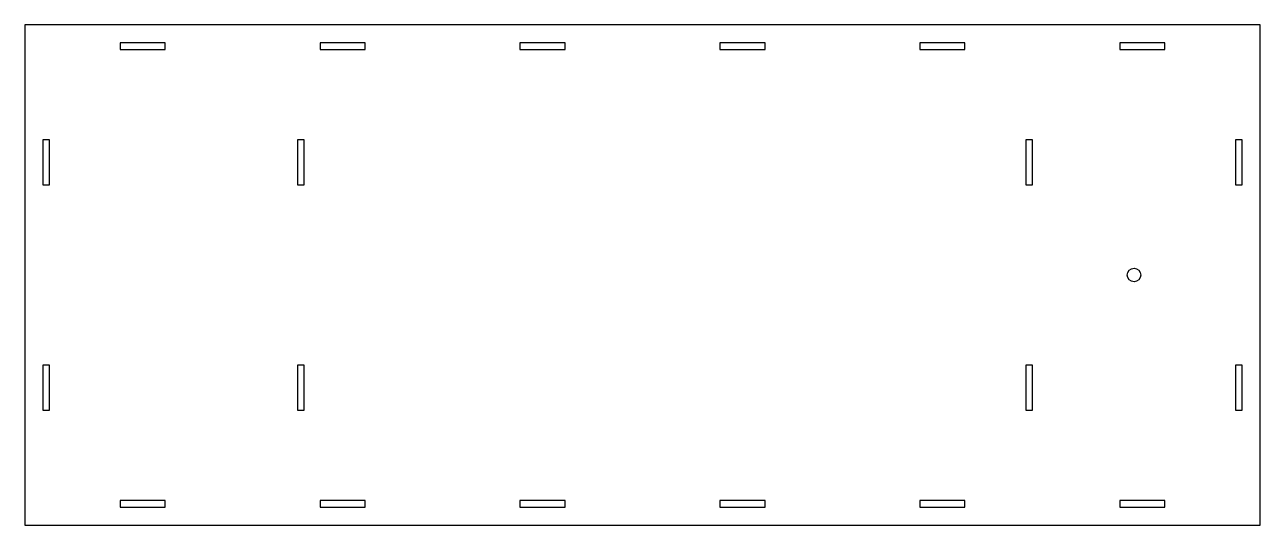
# Model space of a CAD drawing. Header units: millimetres. Extents: x 0 to 548, y 0 to 222.
import ezdxf

# ---------------------------------------------------------------- set-up
doc = ezdxf.new("R2010")
doc.units = ezdxf.units.MM

msp = doc.modelspace()

# ---------------------------------------------------------------- linework, layer by layer
at = {"layer": 'CUT'}
for p, q in [((548, 222), (0, 222)), ((0, 222), (0, 0)), ((548, 0), (548, 222)), ((62.3333, 214), (42.3333, 214)), ((42.3333, 214), (42.3333, 211)), ((62.3333, 211), (62.3333, 214)), ((151, 214), (131, 214)), ((131, 214), (131, 211)), ((151, 211), (151, 214)), ((239.6667, 214), (219.6667, 214)), ((219.6667, 214), (219.6667, 211)), ((239.6667, 211), (239.6667, 214)), ((328.3333, 214), (308.3333, 214)), ((308.3333, 214), (308.3333, 211)), ((328.3333, 211), (328.3333, 214)), ((417, 214), (397, 214)), ((397, 214), (397, 211)), ((417, 211), (417, 214)), ((505.6667, 214), (485.6667, 214)), ((485.6667, 214), (485.6667, 211)), ((505.6667, 211), (505.6667, 214)), ((42.3333, 211), (62.3333, 211)), ((131, 211), (151, 211)), ((219.6667, 211), (239.6667, 211)), ((308.3333, 211), (328.3333, 211)), ((397, 211), (417, 211)), ((485.6667, 211), (505.6667, 211)), ((11, 171), (8, 171)), ((8, 171), (8, 151)), ((11, 151), (11, 171)), ((124, 171), (121, 171)), ((121, 171), (121, 151)), ((124, 151), (124, 171)), ((447, 171), (444, 171)), ((444, 171), (444, 151)), ((447, 151), (447, 171)), ((540, 171), (537, 171)), ((537, 171), (537, 151)), ((540, 151), (540, 171)), ((8, 151), (11, 151)), ((121, 151), (124, 151)), ((444, 151), (447, 151)), ((537, 151), (540, 151)), ((11, 71), (8, 71)), ((8, 71), (8, 51)), ((11, 51), (11, 71)), ((124, 71), (121, 71)), ((121, 71), (121, 51)), ((124, 51), (124, 71)), ((447, 71), (444, 71)), ((444, 71), (444, 51)), ((447, 51), (447, 71)), ((540, 71), (537, 71)), ((537, 71), (537, 51)), ((540, 51), (540, 71)), ((8, 51), (11, 51)), ((121, 51), (124, 51)), ((444, 51), (447, 51)), ((537, 51), (540, 51)), ((62.3333, 11), (42.3333, 11)), ((42.3333, 11), (42.3333, 8)), ((62.3333, 8), (62.3333, 11)), ((151, 11), (131, 11)), ((131, 11), (131, 8)), ((151, 8), (151, 11)), ((239.6667, 11), (219.6667, 11)), ((219.6667, 11), (219.6667, 8)), ((239.6667, 8), (239.6667, 11)), ((328.3333, 11), (308.3333, 11)), ((308.3333, 11), (308.3333, 8)), ((328.3333, 8), (328.3333, 11)), ((417, 11), (397, 11)), ((397, 11), (397, 8)), ((417, 8), (417, 11)), ((505.6667, 11), (485.6667, 11)), ((485.6667, 11), (485.6667, 8)), ((505.6667, 8), (505.6667, 11)), ((42.3333, 8), (62.3333, 8)), ((131, 8), (151, 8)), ((219.6667, 8), (239.6667, 8)), ((308.3333, 8), (328.3333, 8)), ((397, 8), (417, 8)), ((485.6667, 8), (505.6667, 8)), ((0, 0), (548, 0))]:
    msp.add_line(p, q, dxfattribs=at)
msp.add_circle((492, 111), 3, dxfattribs=at)

doc.saveas('drawing.dxf')
